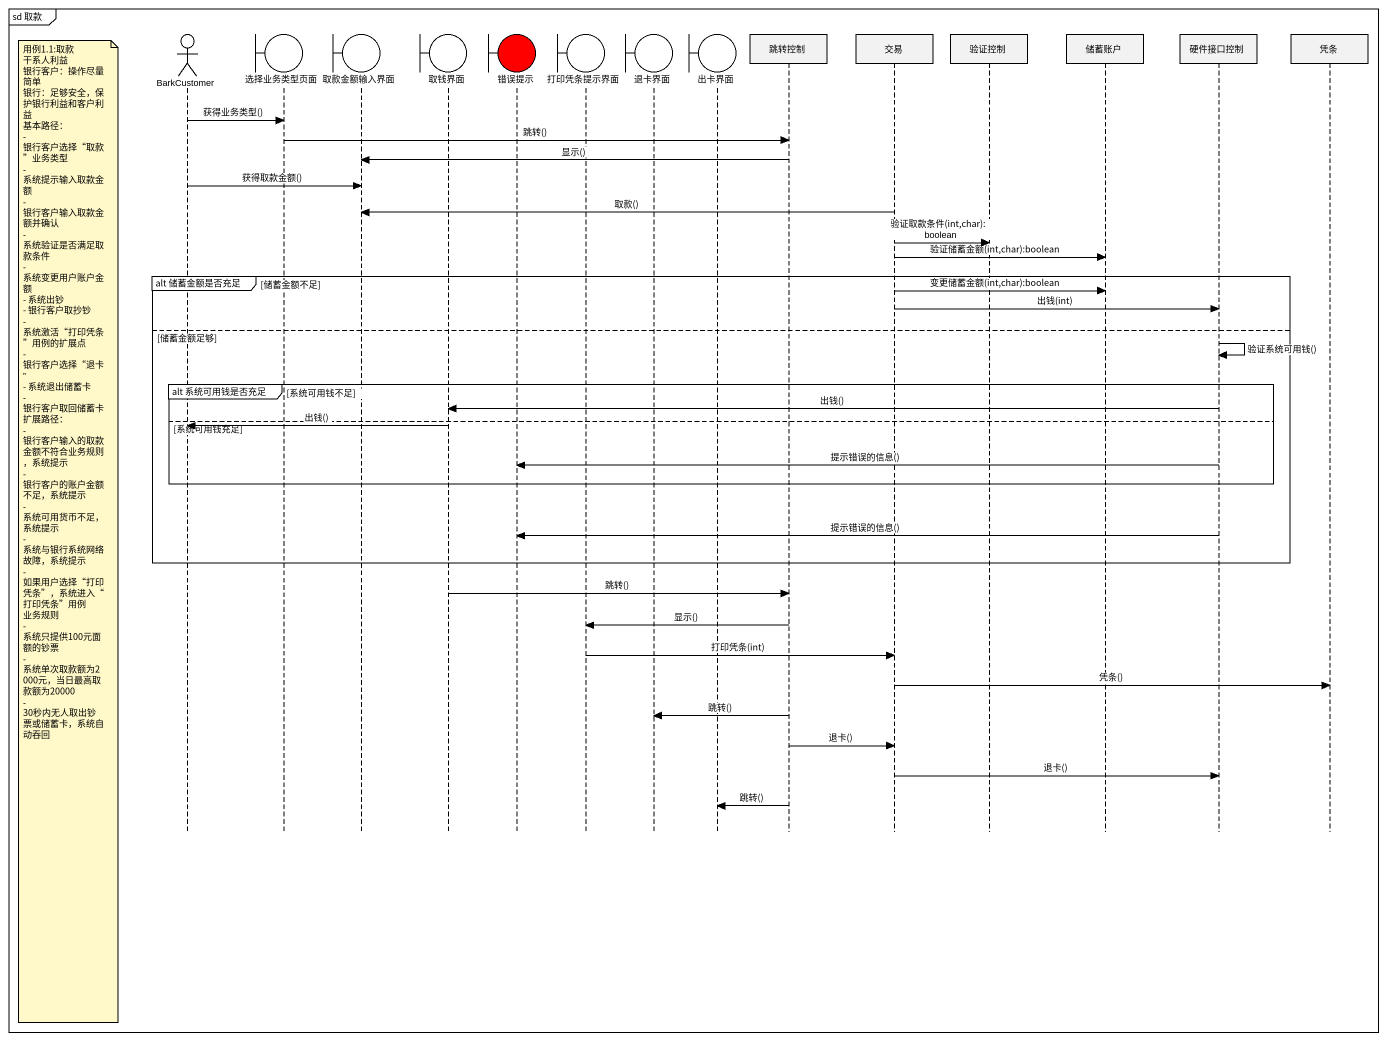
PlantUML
@startuml
mainframe sd 取款
hide footbox
actor BarkCustomer
boundary 选择业务类型页面
boundary 取款金额输入界面
boundary 取钱界面
boundary 错误提示 #FF0000
boundary 打印凭条提示界面
boundary 退卡界面
boundary 出卡界面
participant 跳转控制
participant 交易
participant 验证控制
participant 储蓄账户
participant 硬件接口控制
participant 凭条

BarkCustomer -> 选择业务类型页面 : 获得业务类型()
选择业务类型页面 -> 跳转控制 : 跳转()
跳转控制 -> 取款金额输入界面 : 显示()
BarkCustomer -> 取款金额输入界面 : 获得取款金额()
交易 -> 取款金额输入界面 : 取款()
交易 -> 验证控制 : 验证取款条件(int,char):boolean
交易 -> 储蓄账户 : 验证储蓄金额(int,char):boolean
group alt 储蓄金额是否充足 [储蓄金额不足]
  交易 -> 储蓄账户 : 变更储蓄金额(int,char):boolean
  交易 -> 硬件接口控制 : 出钱(int)
else 储蓄金额足够
  硬件接口控制 -> 硬件接口控制 : 验证系统可用钱()
  group alt 系统可用钱是否充足 [系统可用钱不足]
    硬件接口控制 -> 取钱界面 : 出钱()
  else 系统可用钱充足
    取钱界面 -> BarkCustomer : 出钱()
    硬件接口控制 -> 错误提示 : 提示错误的信息()
  end
  note left of BarkCustomer
    用例1.1:取款
    干系人利益
    银行客户：操作尽量简单
    银行：足够安全，保护银行利益和客户利益
    基本路径：
    - 银行客户选择“取款”业务类型
    - 系统提示输入取款金额
    - 银行客户输入取款金额并确认
    - 系统验证是否满足取款条件
    - 系统变更用户账户金额
    - 系统出钞
    - 银行客户取抄钞
    - 系统激活“打印凭条”用例的扩展点
    - 银行客户选择“退卡”
    - 系统退出储蓄卡
    - 银行客户取回储蓄卡
    扩展路径：
    - 银行客户输入的取款金额不符合业务规则，系统提示
    - 银行客户的账户金额不足，系统提示
    - 系统可用货币不足，系统提示
    - 系统与银行系统网络故障，系统提示
    - 如果用户选择“打印凭条”，系统进入“打印凭条”用例
    业务规则
    - 系统只提供100元面额的钞票
    - 系统单次取款额为2000元，当日最高取款额为20000
    - 30秒内无人取出钞票或储蓄卡，系统自动吞回
  end note
  硬件接口控制 -> 错误提示 : 提示错误的信息()
end
取钱界面 -> 跳转控制 : 跳转()
跳转控制 -> 打印凭条提示界面 : 显示()
打印凭条提示界面 -> 交易 : 打印凭条(int)
交易 -> 凭条 : 凭条()
跳转控制 -> 退卡界面 : 跳转()
跳转控制 -> 交易 : 退卡()
交易 -> 硬件接口控制 : 退卡()
跳转控制 -> 出卡界面 : 跳转()
@enduml
